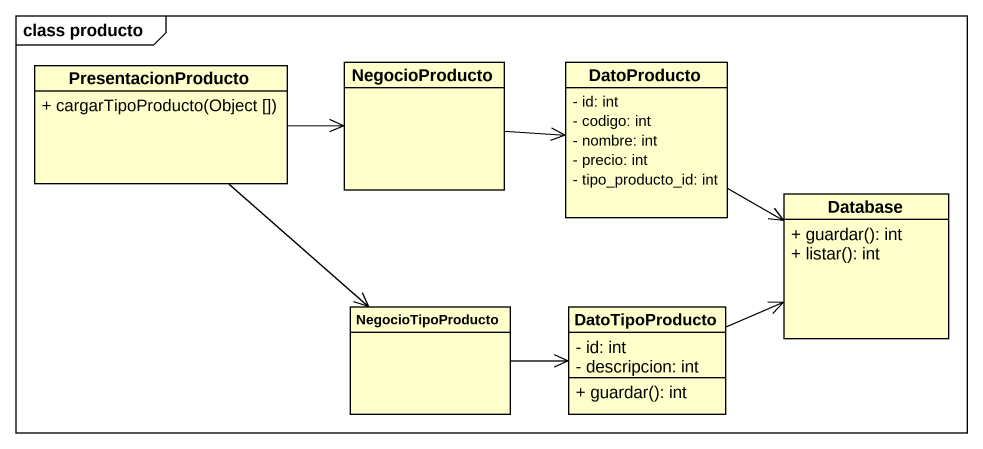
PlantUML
@startuml
mainframe class producto
hide circle
hide empty members
skinparam classAttributeIconSize 0
class PresentacionProducto {
  + cargarTipoProducto(Object [])
}
class NegocioProducto
class DatoProducto {
  - id: int
  - codigo: int
  - nombre: int
  - precio: int
  - tipo_producto_id: int
}
class "Database" as Database_ {
  + guardar(): int
  + listar(): int
}
class NegocioTipoProducto
class DatoTipoProducto {
  - id: int
  - descripcion: int
  + guardar(): int
}
PresentacionProducto -right-> NegocioProducto
PresentacionProducto --> NegocioTipoProducto
NegocioProducto -right-> DatoProducto
DatoProducto -right-> Database_
NegocioTipoProducto -right-> DatoTipoProducto
DatoTipoProducto -right-> Database_
@enduml
